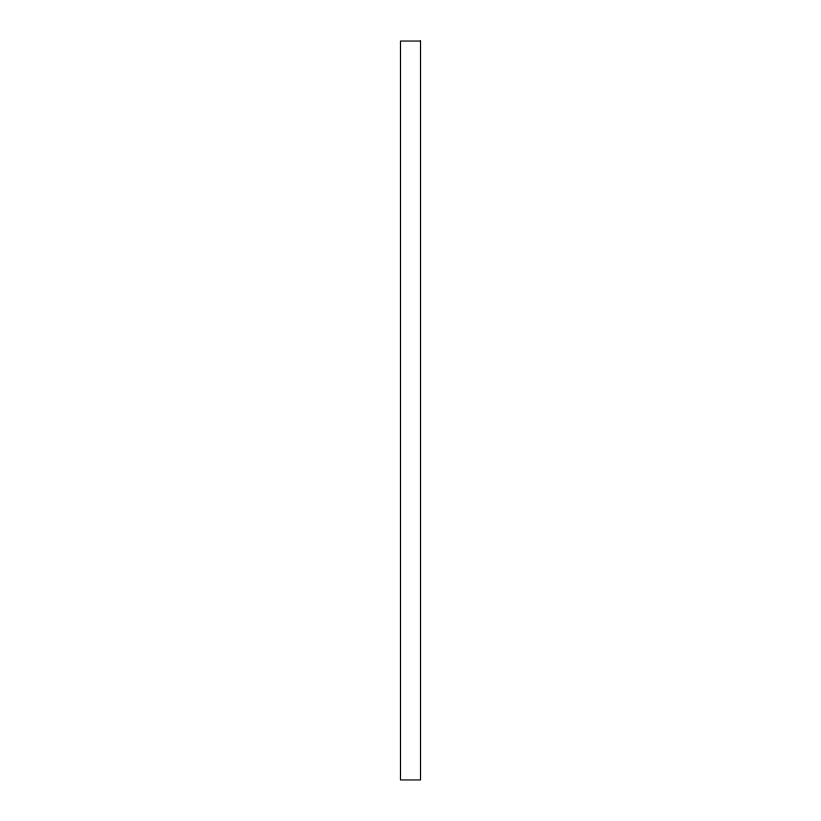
<?xml version="1.0" encoding="UTF-8"?>
<svg xmlns="http://www.w3.org/2000/svg" width="821" height="821" viewBox="0 0 821 821"><rect width="100%" height="100%" fill="white"/><g stroke="black" fill="none" stroke-linecap="round" stroke-linejoin="round"><path stroke-width="1.23" d="M420.516 41.05L400.484 41.05L400.484 779.95L420.516 779.95L420.516 41.05"/></g></svg>
